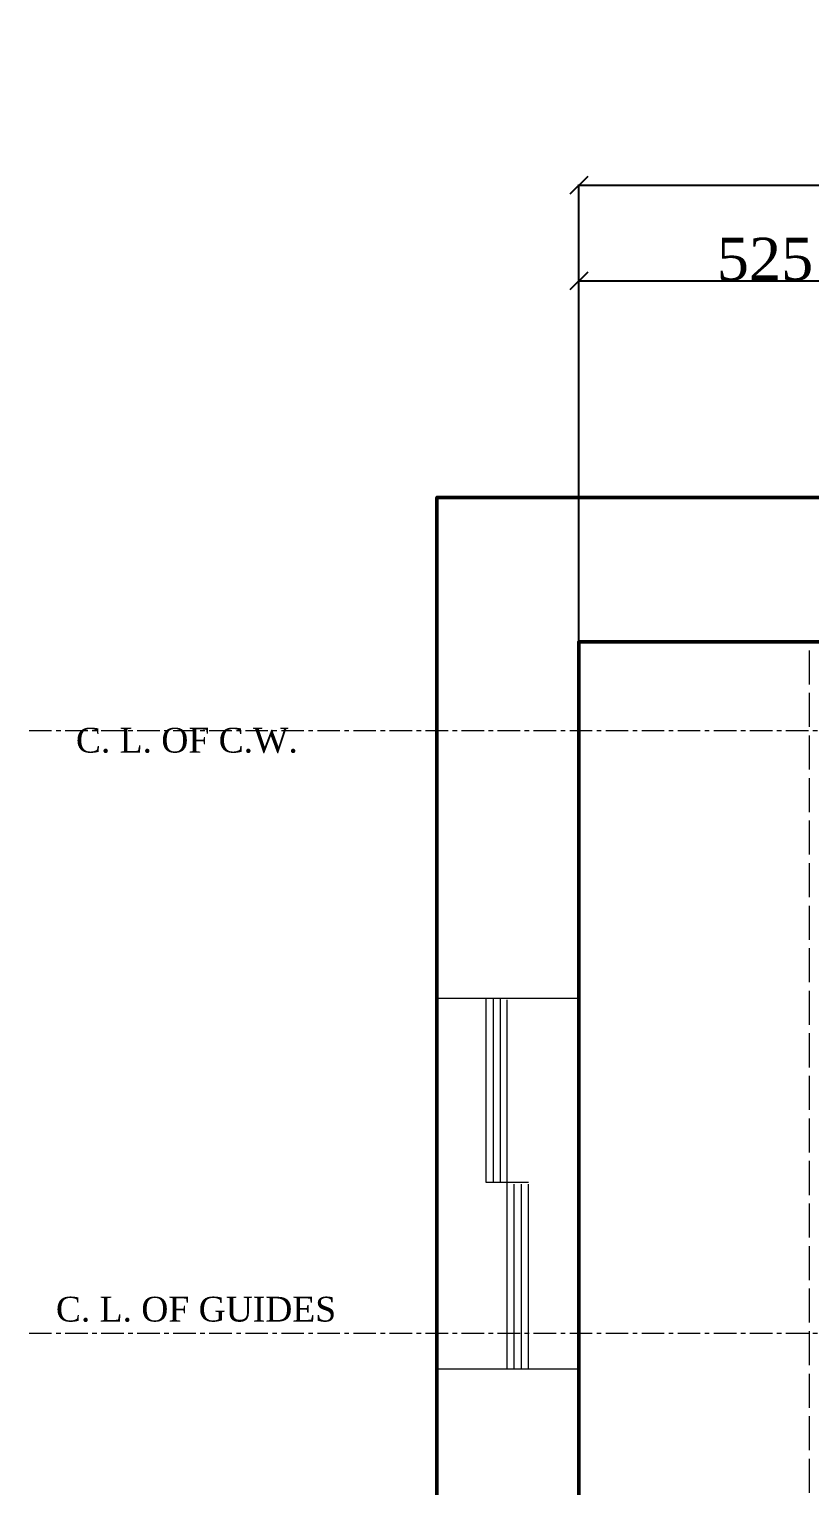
# Model space of a CAD drawing. Header units: millimetres. Extents: x -665 to 1025160, y -28012 to 4210.
# Drawn here: x 16427 to 17528, y -1895 to 160 of the extents above; entities that cross this region are included whole.
import ezdxf

# ---------------------------------------------------------------- set-up
doc = ezdxf.new("R2010")
doc.units = ezdxf.units.MM
doc.linetypes.add('$0$ACAD_ISO02W100', pattern=[15, 12, -3])
doc.linetypes.add('$0$CENTER', pattern=[50.8, 31.75, -6.35, 6.35, -6.35])
for name, color, linetype, lineweight in [('$0$Car', 3, 'Continuous', 18), ('$0$CL', 2, '$0$CENTER', 0), ('$0$DL', 8, '$0$ACAD_ISO02W100', 0), ('$0$Wall', 1, 'Continuous', 50)]:
    doc.layers.add(name, color=color, linetype=linetype, lineweight=lineweight)
doc.layers.add('$0$Text', color=6, linetype='Continuous')
doc.styles.add('$0$nassar2', font='cent.shx', dxfattribs={"height": 60})
doc.styles.add('$0$top', font='cent.shx', dxfattribs={"height": 40})
doc.dimstyles.new('$0$Nassar2', dxfattribs={"dimtxt": 35, "dimasz": 25, "dimexe": 1.25, "dimexo": 0.625, "dimtad": 1, "dimtxsty": '$0$nassar2', "dimblk": '$0$_Oblique', "dimcen": 2.5, "dimadec": 0, "dimazin": 0, "dimtfac": 1, "dimtmove": 0, "dimatfit": 3, "dimldrblk": '$0$_Oblique', "dimfxl": 1, "dimarcsym": 0})

# ---------------------------------------------------------------- blocks, each defined once
blk = doc.blocks.new('$0$_Oblique')
at = {"color": 0, "linetype": 'ByBlock', "lineweight": -2}
blk.add_line((-0.5, -0.5), (0.5, 0.5), dxfattribs=at)
blk = doc.blocks.new('*D45')
at = {"color": 0, "lineweight": -2, "transparency": 16777216}
for p, q in [((17201.9, -703.8), (17201.9, -59.4)), ((19751.9, -60.6), (17201.9, -60.6)), ((19751.9, -703.8), (19751.9, -59.4))]:
    blk.add_line(p, q, dxfattribs=at)
at = {"layer": 'Defpoints', "color": 0, "transparency": 16777216}
for p in [(17201.9, -60.6), (17201.9, -704.4), (19751.9, -704.4)]:
    blk.add_point(p, dxfattribs=at)
at = {"color": 0, "lineweight": -2, "transparency": 16777216, "xscale": 25, "yscale": 25, "zscale": 25, "rotation": 180}
blk.add_blockref('$0$_Oblique', (17201.9, -60.6), dxfattribs=at)
at = {"color": 0, "lineweight": -2, "transparency": 16777216, "xscale": 25, "yscale": 25, "zscale": 25}
blk.add_blockref('$0$_Oblique', (19751.9, -60.6), dxfattribs=at)
at = {"color": 0, "transparency": 16777216, "insert": (18476.9, -30), "char_height": 60, "attachment_point": 5, "style": '$0$nassar2'}
blk.add_mtext('M/C ROOM WIDTH  2550', dxfattribs=at)
blk = doc.blocks.new('*D48')
at = {"color": 0, "lineweight": -2, "transparency": 16777216}
for p, q in [((17201.9, -270.5), (17201.9, -194.3)), ((17726.9, -195.6), (17201.9, -195.6)), ((17726.9, -270.5), (17726.9, -194.3))]:
    blk.add_line(p, q, dxfattribs=at)
at = {"layer": 'Defpoints', "color": 0, "transparency": 16777216}
for p in [(17201.9, -195.6), (17201.9, -271.1), (17726.9, -271.1)]:
    blk.add_point(p, dxfattribs=at)
at = {"color": 0, "lineweight": -2, "transparency": 16777216, "xscale": 25, "yscale": 25, "zscale": 25, "rotation": 180}
blk.add_blockref('$0$_Oblique', (17201.9, -195.6), dxfattribs=at)
at = {"color": 0, "lineweight": -2, "transparency": 16777216, "xscale": 25, "yscale": 25, "zscale": 25}
blk.add_blockref('$0$_Oblique', (17726.9, -195.6), dxfattribs=at)
at = {"color": 0, "transparency": 16777216, "insert": (17464.4, -164.9), "char_height": 60, "attachment_point": 5, "style": '$0$nassar2'}
blk.add_mtext('525', dxfattribs=at)

msp = doc.modelspace()

# ---------------------------------------------------------------- linework, layer by layer
at = {"layer": '$0$Car'}
for p, q in [((17001.91, -1206.83), (17201.91, -1206.83)), ((17001.91, -1729.378), (17201.91, -1729.378))]:
    msp.add_line(p, q, dxfattribs=at)
at = {"layer": '$0$CL'}
for p, q in [((16427.044, -829.378), (19751.91, -829.378)), ((16427.044, -1679.378), (19751.91, -1679.378))]:
    msp.add_line(p, q, dxfattribs=at)
at = {"layer": '$0$DL', "ltscale": 4}
msp.add_line((17526.91, -2504.378), (17526.91, -704.378), dxfattribs=at)
at = {"layer": '$0$Wall'}
for points in [[(19751.91, -3604.378), (19951.91, -3604.378), (19951.91, -500.676), (17001.91, -500.676), (17001.91, -3604.378), (17976.91, -3604.378)], [(18876.93, -3404.378), (19751.91, -3404.378), (19751.91, -704.378), (17201.91, -704.378), (17201.91, -3404.378), (17976.91, -3404.378)]]:
    msp.add_lwpolyline(points, dxfattribs=at)
msp.add_line((17001.91, -1228.626), (17001.91, -1206.83))
msp.add_lwpolyline([(17001.91, -1209.131), (17001.91, -1729.378)])
at = {"color": 7, "linetype": 'Continuous', "lineweight": 20}
for points in [[(17071.44, -1466.953), (17071.44, -1206.83)], [(17081.44, -1466.953), (17081.44, -1206.83)], [(17091.44, -1466.953), (17091.44, -1206.83)], [(17100.927, -1729.378), (17100.927, -1209.131)], [(17110.941, -1729.378), (17110.941, -1469.254)], [(17120.941, -1729.378), (17120.941, -1469.254), (17120.941, -1469.254)], [(17130.941, -1729.378), (17130.941, -1469.254)]]:
    msp.add_lwpolyline(points, dxfattribs=at)
at = {"color": 7, "linetype": 'Continuous', "lineweight": 20, "true_color": 0x000007}
msp.add_lwpolyline([(17130.941, -1466.953), (17071.44, -1466.953), (17071.44, -1466.953)], dxfattribs=at)

# ---------------------------------------------------------------- texts
at = {"layer": '$0$Text', "char_height": 35, "attachment_point": 1, "style": '$0$top'}
for s, insert in [('{\\Fcent|c0;C. L. OF C.W.}', (16493.004, -825.531)), ('C. L. OF GUIDES', (16464.78, -1627.832))]:
    msp.add_mtext_dynamic_manual_height_columns(s, width=812.66208, gutter_width=175, heights=[0], dxfattribs=dict(at, insert=insert))

# ---------------------------------------------------------------- dimensions: what is measured, and where the dimension line sits
dim = msp.add_linear_dim(base=(17201.91, -60.625), p1=(19751.91, -704.378), p2=(17201.91, -704.378), text='M/C ROOM WIDTH  <>', dimstyle='$0$Nassar2')
dim.commit()
dim.dimension.update_dxf_attribs({"geometry": '*D45', "text_midpoint": (18476.91, -60.625), "dimtype": 160})
dim = msp.add_linear_dim(base=(17201.91, -195.56), p1=(17726.91, -271.11), p2=(17201.91, -271.11), dimstyle='$0$Nassar2')
dim.commit()
dim.dimension.update_dxf_attribs({"geometry": '*D48', "text_midpoint": (17464.41, -195.56), "dimtype": 160})

doc.saveas('drawing.dxf')
